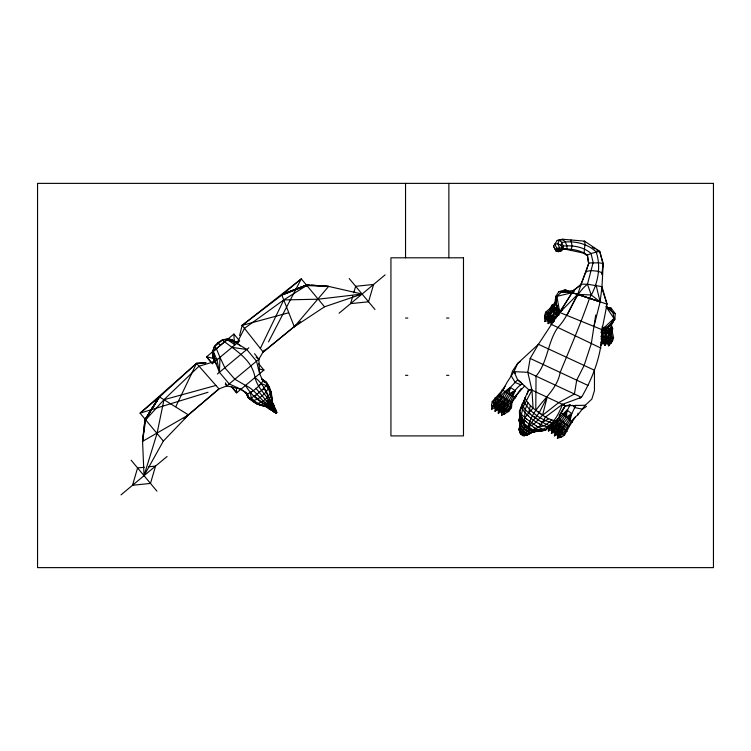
<?xml version="1.0" encoding="UTF-8"?>
<svg xmlns="http://www.w3.org/2000/svg" width="751" height="751" viewBox="0 0 751 751"><rect width="100%" height="100%" fill="white"/><g stroke="black" fill="none" stroke-linecap="round" stroke-linejoin="round"><path stroke-width="1.13" d="M551.281 324.507L551.131 322.292C554.219 317.1 557.824 311.571 556.754 305.319M271.477 400.208L276.725 412.036L276.199 413.257L264.831 405.747M520.527 389.459L511.966 402.47L511.478 407.709L508.709 411.51L501.565 415.312C508.155 408.206 511.375 399.448 515.28 390.642L510.427 387.469L508.803 393.768L503.301 402.752L498.382 409.483L495.022 411.219L495.116 407.446L496.918 404.376L505.902 392.022L517.636 379.818L513.984 371.632L517.664 363.418L538.429 344.287L571.023 294.645M501.565 415.312L501.649 411.529C509.122 403.362 511.459 391.703 520.781 384.747L522.771 384.061M519.532 427.497C517.833 428.934 521.504 434.444 519.936 432.304L519.129 429.825L521.091 419.621M505.179 413.745L501.649 411.529L498.288 413.266L498.382 409.483L491.586 405.23L492.224 401.588C496.683 396.444 501.339 392.097 505.076 386.239M610.957 323.709L613.154 321.681L607.465 327.492L604.912 328.178L603.194 342.719L604.865 345.526L606.526 328.29L611.586 324.338L614.834 319.1L615.229 313.618L611.183 308.173L607.334 307.478L612.938 312.557L615.229 313.618M251.106 398.79L251.078 399.663C255.978 404.902 263.648 406.347 270.501 407.295L276.715 412.383L275.514 413.041L274.894 411.952M519.157 420.4L519.683 416.683L519.138 421.189L520.743 424.118L519.457 428.023L519.317 430.267L520.058 431.224L520.274 429.037L519.439 427.695M276.199 413.257L271.975 406.066C272.594 396.368 271.242 383.864 261.583 379.03L266.117 382.034L269.581 389.347M230.829 339.996L232.941 340.137C226.042 337.227 218.654 340.607 214.411 346.324L216.372 348.671L219.996 357.354L219.423 372.289L229.205 383.93L240.902 389.253L245.962 392.895L248.431 397.889L256.626 403.756L265.544 406.563L270.501 407.295L272.97 404.01L271.383 400.743M606.555 328.243L603.25 328.159L601.279 342.39L608.958 342.925L611.408 341.048L612.328 337.697L611.061 333.05L611.652 324.122M555.993 301.414L552.971 305.882L545.695 312.163L544.55 315.692L544.86 321.484L547.507 317.091L547.676 313.374L551.891 310.811L554.351 306.784L555.815 296.373L558.763 291.735L565.25 289.764L572.271 292.665L573.229 291.153M604.912 328.178L611.464 328.431L613.586 337.819L612.403 341.329C604.818 341.771 610.779 327.99 611.586 324.338M579.462 398.368L581.481 397.307C594.107 375.819 602.696 351.44 602.283 326.3M520.959 432.98L520.021 432.398L519.598 430.67L519.72 427.488M553.487 246.14L556.097 251.125L562.368 249.717L561.1 245.361L561.701 242.376L563.137 246.056L562.368 249.717L560.931 251.097L558.331 251.679L556.097 251.125L553.487 246.14L557.158 240.536L559.232 240.085L561.701 242.376C573.867 240.573 587.038 243.202 596.134 251.914C601.485 267.112 597.693 284.685 589.488 298.278C580.823 323.446 570.281 347.807 560.171 372.393C556.416 394.341 532.159 405.606 528.413 426.709L521.663 434.707M523.137 434.754C521.232 436.753 530.591 428.652 532.675 430.041L534.684 430.811L524.573 435.664L522.921 435.589L520.696 433.994L521.476 420.213L519.842 432.266L520.687 434.012L525.982 426.897C522.508 422.09 522.536 415.763 519.439 410.975L528.526 390.041L531.961 390.126L565.343 405.747L585.245 405.258L591.844 399.1L594.463 390.567L594.445 370.224L538.429 344.287L530.187 358.434L527.793 372.318L531.961 390.126L533.079 408.168C540.091 413.397 547.188 419.753 556.191 420.992L556.923 420.691L565.343 405.747L570.854 405.099L565.334 405.756L562.452 404.348L545.461 417.068L540.898 424.841L538.279 427.413L532.722 429.807C524.067 428.755 518.979 419.105 519.439 410.975M611.032 310.37L611.183 308.173L606.855 308.21M569.727 405.042C566.432 415.247 556.557 420.466 551.957 429.656L548.408 430.971L548.718 427.037L561.185 437.129L564.423 435.336C567.897 429.056 570.976 423.085 575.341 417.209M558.153 315.373L573.266 290.327L580.776 285.098L588.653 263.62L587.385 255.124C580.561 250.045 571.107 248.731 562.687 248.975L561.297 249.98M601.955 273.524L603.053 264.286L599.692 251.303L584.56 241.146L562.696 239.25L559.232 240.085L557.871 243.775L559.57 247.802L558.331 251.679M611.821 326.291L612.656 328.318L612.253 332.937L601.232 332.665L601.429 330.356M612.403 341.329L608.704 345.798L610.216 337.518L609.408 333.04L611.267 337.612L610.037 340.804L601.513 340.156L602.856 336.889L602.846 332.777L601.279 335.725M605.344 340.475L604.959 337.068L606.123 332.909L607.061 337.246L606.188 340.532L605.118 342.653L603.419 340.494L601.279 342.39L601.025 345.263L603.194 342.719L603.419 340.494M557.017 419.255L556.923 420.691L545.836 429.938L536.777 431.553L532.722 429.807L524.114 423.62L525.212 409.314L527.953 402.771L525.052 398.621L524.911 397.692L525.644 397.382M608.873 344.014L608.704 345.798L607.033 342.982L608.113 337.34L608.188 328.309L607.465 327.492L604.602 327.286M264.258 350.022L258.842 359.241L226.868 385.873L218.973 388.905L188.492 414.937L163.352 441.062L144.032 475.683L142.568 441.372L144.962 419.743L159.531 396.932L196.527 363.343L205.802 362.742M557.233 419.518L567.099 410.074L571.689 413.632L566.348 417.162L559.673 425.263L556.97 429.112L556.585 433.102L554.398 435.824L557.946 434.5L560.208 431.834L568.939 419.34L575.942 405.23M534.684 430.811L531.088 432.294L527.08 430.914L524.292 428.915L524.677 425.132L520.687 419.161M511.966 402.47L505.723 398.64L502.626 402.311L500.542 406.554L500.157 410.262L498.288 413.266M572.375 422.184L566.348 417.162L567.099 410.074C564.912 419.612 555.806 424.944 551.403 433.402L554.951 432.078L560.274 425.779L562.743 421.658L558.885 418.438M142.568 441.372L145.666 419.837L152.275 407.718L153.448 406.826L158.367 397.823L159.531 396.932L188.492 414.937L142.568 441.372L144.586 423.16M528.629 432.585L528.882 433.665L527.606 433.853L522.771 431.055L523.194 423.235L521.588 420.691M271.787 397.767L271.242 406.676C260.128 403.597 251.294 395.064 245.493 385.432L234.838 379.236L224.849 367.765L219.996 357.354M611.183 343.273L608.958 342.925L607.259 340.757L605.118 342.653L604.499 340.419L604.959 337.068L613.586 337.819M275.467 410.44L275.232 409.717L275.908 409.999L275.786 412.149L274.378 412.205L273.974 410.928M544.55 315.692L552.276 320.367L551.131 322.292L548.117 323.559L550.755 319.156L551.272 315.589C554.829 315.57 555.233 306.53 558.397 309.581L555.975 313.533L558.688 315.373L559.739 310.548L555.975 313.533L549.666 309.036L552.088 305.084L554.905 303.385M520.678 433.027L519.945 432.003M551.403 433.402L551.957 429.656L550.596 428.248L550.549 425.958M561.185 437.129L557.402 438.246L557.946 434.5L551.957 429.656M556.989 316.706L557.317 314.5L559.739 310.548M554.951 432.078L554.398 435.824L555.768 434.134M610.037 340.804L608.958 342.925L601.279 342.39L602.856 336.889L604.959 337.068M562.687 248.975L563.137 246.056C572.825 245.145 583.649 246.779 591.028 253.491L593.159 262.568L587.451 284.225C573.182 295.49 570.375 314.707 557.833 327.474C547.348 342.531 547.93 362.132 536.045 376.12L535.773 410.44M595.712 315.073L591.328 343.498L584.109 365.484L576.74 380.109L574.412 394.012L558.706 402.62L542.532 415.303L533.689 424.399L528.413 426.709L539.274 412.618L547.16 397.166L542.532 415.303M573.708 290.393L561.232 292.242L556.866 296.363L555.665 303.864L559.795 312.51L602.03 329.698L610.497 325.211L613.989 318.471L612.938 312.557L606.442 306.089M557.402 438.246L559.589 435.524L560.208 431.834L552.051 425L548.408 430.971M551.131 322.292L546.362 319.025L547.676 313.374L545.695 312.163M551.272 315.589L549.619 321.099L552.276 320.367L553.994 321.221L554.867 317.795L557.317 314.5L555.768 318.349L547.676 313.374M552.989 322.376L554.867 317.795M524.649 385.807C519.485 392.501 510.915 397.899 510.549 407.108L507.789 410.91L503.433 412.308L493.623 406.169L493.294 402.189L496.054 398.387L500.025 395.204L507.028 382.419L513.984 371.632L527.793 372.318L581.481 397.307L562.452 404.348C558.519 414.862 553.083 424.925 542.4 429.469L532.722 429.807M519.87 425.564L521.11 419.349M556.97 429.112L553.6 430.68L553.731 426.399L550.596 428.248L551.159 425.366M511.422 402.067L509.873 406.676L506.831 410.318L503.433 412.308L504.165 408.732L492.224 401.588M491.586 405.23L491.755 409.173C494.515 404.489 495.36 398.809 500.025 395.204L505.723 398.64L504.071 403.184L500.157 410.262L501.649 411.529M557.946 434.5L559.589 435.524C567.427 430.689 569.727 420.363 577.622 415.162L578.073 413.21M588.653 263.62L587.385 255.124L591.028 253.491L599.692 251.303L603.231 263.517L601.973 286.619L600.143 301.836L593.966 326.413M603.053 264.286L603.231 263.517L599.129 262.841L588.812 262.944L585.564 273.035M515.993 395.739L515.486 397.861L502.072 389.788L504.024 388.502M239.616 335.584L242.122 325.371L301.292 278.856L324.554 306.784L362.095 294.045L328.609 286.403L306.915 284.845L281.841 295.059L242.122 325.371L263.197 352.059L300.569 321.578M608.958 342.925L608.348 340.691L609.164 337.424M550.596 428.248L555.74 421.978L560.199 419.518L554.576 427.122L553.6 430.68L558.979 424.69L562.743 421.658L568.545 426.493M267.976 385.582L270.998 391.787C268.576 397.579 262.766 402.414 256.626 403.756M352.801 296.044L350.586 303.629L368.544 301.789L373.604 284.46L355.645 286.3L353.749 292.796M601.814 274.678L602.368 272.838L597.946 271.233L591.215 270.557L586.043 271.44L580.776 285.098M144.032 475.683L157.025 433.477L163.99 399.701L199.034 366.197L215.096 361.428L216.57 364.479M527.202 394.181L528.526 390.041M581.105 284.169L571.718 292.58L577.772 294.354L581.105 284.169L587.451 284.225L601.973 286.619L607.043 304.155L602.03 329.698L613.989 318.471L614.834 319.1L610 324.629L610.497 325.211M547.507 317.091L548.568 313.927L551.891 310.811L547.479 317.129L546.766 316.678M524.301 400.79L524.489 400.245M213.209 351.299L215.096 361.428L219.423 372.289L216.964 359.87L213.209 351.299L213.951 361.212L212.524 351.872L214.411 346.324M527.953 402.771L530.328 405.568L528.666 412.872L524.921 417.809L538.279 427.413L545.048 430.201L556.191 420.992M272.05 399.57C270.942 402.883 267.563 405.7 264.099 406.197M567.84 425.939L566.151 430.699L563.447 434.547L559.589 435.524L565.287 423.799L559.279 431.065L556.585 433.102L560.274 425.779L555.74 421.978M520.715 421.377L521.804 423.611L521.194 424.071L521.354 425.291L524.292 428.915M558.368 308.53L556.754 307.506L555.684 307.732L550.37 315.035L549.028 318.293L549.619 321.099L551.441 319.663L554.604 312.66L550.727 319.203M525.306 398.237L519.636 411.942L520.884 420.138L524.114 423.62M216.372 348.671L212.514 351.853L214.617 346.577L222.343 340.128M522.687 403.766L522.893 403.24M544.372 317.983L546.362 319.025L548.183 317.589L549.469 314.481M262.371 405.606L265.741 404.629L269.233 401.719M520.011 390.989L521.091 388.53M531.417 431.797C531.933 434.96 516.341 437.185 527.962 434.303L534.196 431.065L530.61 433.28M601.232 332.665L603.25 328.159L604.508 332.796L606.526 328.29L607.784 332.928L609.821 328.337L611.061 333.05M175.818 406.62L196.527 363.343L205.868 362.799M545.836 429.938C539.425 433.092 533.248 426.765 528.704 423.517M260.353 348.455L283.756 299.931L308.06 284.591L282.414 294.533C290.59 291.641 298.363 287.577 306.877 285.558L328.609 286.403L294.317 326.788L281.841 295.059C289.745 291.116 298.335 288.365 306.877 285.558L281.841 295.059L301.292 278.856L268.501 341.865M566.93 315.401L577.716 294.345L607.043 304.155L602.002 288.656M500.542 406.554L496.899 408.215L496.918 404.376L493.623 406.169C498.157 399.1 503.151 391.769 510.427 387.469L504.325 397.777L495.022 411.219M605.353 340.428L607.061 337.246L606.01 337.152M559.12 415.613L565.306 405.671M500.861 397.561L502.87 396.922L497.96 404.967L496.899 408.215L502.626 402.311L511.478 407.709M503.433 412.308L507.695 405.371L508.568 400.358L503.208 408.131L500.157 410.262L498.382 409.483M552.051 322.648L546.362 319.025L545.517 316.058L546.775 312.82L550.549 309.834L552.971 305.882L552.088 305.084M144.962 419.743L158.527 397.701M564.076 291.623L565.25 289.764L567.84 291.717M562.189 410.553L565.334 405.756L562.452 404.348M222.136 339.874C235.101 350.276 252.026 359.203 254.993 377.518C264.117 384.653 268.745 395.326 271.975 406.066L272.153 401.053L270.998 391.787M609.192 340.691L611.267 337.612L610.216 337.518M562.499 249.341L565.315 249.219L571.089 250.421L572.037 245.915L570.995 239.935M585.245 405.258L577.622 415.162M552.586 424.231L553.665 422.691M258.344 403.465L259.442 404.902C264.634 404.085 269.872 399.72 271.627 394.754L269.985 390.285M607.465 327.492L608.77 325.727M245.493 385.432C256.279 390.079 260.822 401.682 271.242 406.676L269.14 401.954L271.599 399.147L271.299 396.246L268.398 388.802L266.201 385.535L261.404 383.601L259.94 384.822M525.278 432.858L528.704 428.849L535.82 430.914L532.675 430.041M275.467 411.651L275.946 411.097L272.97 404.01L271.214 401.55M604.865 345.526L607.033 342.982M611.802 322.414L614.834 319.1M559.589 435.524L570.112 420.335L571.689 413.632L563.982 422.71L556.585 433.102L560.208 431.834L564.423 435.336M550.755 319.156L553.065 316.687M552.342 423.695L553.919 422.071L554.022 422.973L553.327 423.301C541.48 420.307 529.38 411.933 523.616 401.128M493.623 406.169L502.87 396.922M247.379 395.308L245.784 392.182L248.431 397.889L252.336 400.968C259.414 399.11 265.929 393.684 269.036 387.056L266.718 382.653L262.249 379.33L262.925 381.104C259.17 386.54 253.613 391.168 247.586 393.881L240.902 389.253L226.868 385.873L225.3 384.136M562.246 310.032L559.795 312.51L556.866 296.363L555.815 296.373L556.078 299.508M212.542 351.89L227.957 339.039L237.945 342.4L227.262 339.602L235.016 344.84M224.098 342.221L227.919 339.001L236.94 342.062M185.459 417.19L218.973 388.905L196.527 363.343L140.08 413.134L163.352 441.062M551.816 419.922L546.371 424.512L543.348 425.967L538.279 427.413L536.486 426.117M212.308 363.756L239.672 340.963L233.918 334.054L206.553 356.847L211.059 362.245M217.349 374.017L248.853 347.779M184.023 418.654L188.492 414.937M258.738 363.85L263.93 370.083L236.621 392.829L231.355 386.53M121.014 494.853L167.051 456.505M339.076 313.214L385.113 274.866M251.782 391.618L250.318 392.839L251.35 397.908C255.762 402.836 262.015 406.526 268.811 406L270.501 407.295L268.304 407.896L265.366 405.756M255.913 395.129L251.35 397.908L249.313 398.387L247.586 393.881M262.653 389.516L266.201 385.535L267.046 383.611L262.925 381.104L259.639 373.651L256.513 361.184L246.788 349.497L236.875 343.282L227.262 339.602M265.741 404.629L270.219 400.903M267.074 405.277L270.613 402.329M275.241 411.482L276.105 410.759L275.786 412.149L273.664 411.877L273.505 411.154L275.223 412.43M266.858 407.126L274.735 412.102L275.946 411.097M275.701 412.036L276.171 411.632L276.809 412.75M275.514 413.041L276.725 412.036M263.197 352.059L296.185 324.948M213.997 350.492L212.458 351.75L212.599 356.922L212.993 353.768L212.458 351.75L213.763 361.175M550.549 309.834L554.351 306.784L558.397 309.581L556.754 307.506L555.318 302.522M557.026 308.708L553.262 311.684L554.351 306.784L552.971 305.882M536.158 430.745L534.327 432.116L532.393 431.9M548.662 418.739L542.147 422.56C535.012 417.143 525.522 412.787 521.983 404.094M586.493 406.347L582.532 409.22L574.675 407.549L572.731 405.287M520.368 361.466L517.664 363.418L512.511 371.041L511.102 375.66L515.233 382.512L520.781 384.747M294.317 326.788L324.554 306.784M536.045 431.29L536.636 430.905L534.9 431.722L532.609 431.656L534.327 432.116L536.045 431.29L533.999 430.999M521.063 417.556L519.439 418.542L519.138 421.189L521.025 424.334M533.895 431.572L535.435 430.652M274.735 412.102L275.354 411.736M583.687 241.625L584.56 241.146L584.991 244.206L584.118 252.646L583.367 253.059L571.089 250.421M491.755 409.173L495.116 407.446M508.803 393.768L515.28 390.642C507.272 394.716 506.484 404.564 500.157 410.262L504.165 408.732L508.709 411.51L507.789 410.91M525.212 434.923L526.658 435.233L528.62 434.294M521.222 418.485L519.41 419.33L520.809 421.743M532.037 431.872L522.921 435.589M527.08 430.914L530.591 429.384M574.233 291.51L571.718 292.58L600.143 301.836L596.097 285.239M544.86 321.484L550.549 319.804M526.658 435.233L528.713 434.097M520.274 429.037L520.875 429.769L520.133 430.135C521.213 433.411 525.409 436.218 528.629 433.881M282.789 294.204L306.915 284.845L309.196 285.005M207.989 392.275L140.08 413.134L159.531 396.932L144.502 420.832L158.921 397.401C154.593 404.92 149.196 411.83 145.666 419.837L163.99 399.701L215.941 385.451M259.442 404.902L261.085 404.404M546.362 319.025L549.028 318.293L547.883 320.217L548.117 323.559M242.122 325.371L288.422 312.82M557.158 240.536L562.696 239.25L565.127 241.756L566.902 245.718L566.977 248.806L565.315 249.219M556.866 296.363L572.271 292.665L558.763 291.735M556.416 303.695L555.665 303.864L557.214 305.507M549.103 427.197C537.979 425.216 526.939 416.664 521.063 407.061L522.048 406.939M223.46 339.903L227.919 339.001L229.768 339.931M362.095 294.045L318.236 299.198L283.756 299.931L244.469 328.347L236.875 343.282L240.536 345.948M144.323 467.244L137.583 467.939L132.523 485.268L150.482 483.419L155.541 466.089L148.811 466.784M611.464 328.431L612.656 328.318M542.4 430.877L537.566 431.29L537.256 430.239M211.594 362.376L213.904 362.226M405.54 318.048L407.821 318.048M446.592 318.048L448.863 318.048M405.54 375.322L407.821 375.322M446.592 375.322L448.863 375.322M264.436 381.837L265.3 381.865M577.772 294.354L591.281 294.993L600.143 301.836L577.716 294.345L559.795 312.51L559.664 310.238M601.842 340.231L602.358 340.269M604.499 340.419L605.081 340.456M605.672 340.503L606.188 340.532M608.348 340.691L608.93 340.729M311.477 285.173L328.609 286.403M601.804 336.795L602.856 336.889L600.753 336.701M548.662 427.798L549.826 427.929M522.64 435.411L524.573 435.664M561.035 239.663L563.353 239.991M231.984 347.366L246.788 349.497M217.602 359.344L206.609 356.8L212.364 363.709M258.306 368.779L263.967 370.121M258.842 404.169L255.838 403.184L247.924 397.185L247.905 396.35M528.704 428.849L536.777 431.553M526.442 433.768L527.962 434.303M560.931 251.097L555.533 249.764L556.979 248.384L559.57 247.802L561.804 248.346L559.185 250.468L556.979 248.384L554.717 244.094L557.871 243.775L561.1 245.361L562.527 247.933M271.665 401.794L272.106 402.038L271.008 404.169L268.811 406L266.521 406.695L266.192 405.728L270.501 407.295M530.178 389.328L531.961 390.126L523.156 406.929L521.447 414.411L526.714 419.105M530.187 358.434L588.024 385.451M551.056 324.235L600.969 348.117M499.246 394.81L500.025 395.204M494.984 397.786L502.626 402.311M498.767 405.465L499.584 405.953M501.584 407.155L503.208 408.131M505.207 409.333L506.014 409.821M547.704 317.279L548.183 317.589M550.952 319.344L551.441 319.663M553.262 320.818L553.975 321.268M592.135 247.107L594.942 248.928M596.82 250.149L599.636 251.979M583.367 253.059L587.329 255.706M274.828 411.877L275.41 412.308M537.575 411.407L540.964 413.839M530.197 413.97L528.666 412.872L533.079 408.168L530.328 405.568M533.952 416.674L536.862 418.767M540.617 421.461L549.075 425.554L551.666 425.423L551.553 424.512M526.751 414.674L528.507 415.932M539.143 423.573L540.898 424.841M520.79 417.19L519.589 414.496L522.302 418.438L526.132 421.668M534.092 427.394L535.82 428.624M520.884 420.138L522.649 421.405M519.598 430.67L520.499 431.318M524.93 434.5L525.831 435.148M256.1 357.241L258.842 359.241L259.639 373.651M521.185 382.419L517.636 379.818L529.173 390.107M263.714 403.587L254.523 396.293L264.042 388.361L269.553 398.725M524.414 420.429L528.62 423.695M567.118 431.487L560.274 425.779M521.053 433.252L519.842 432.266L520.696 433.994M566.348 417.162L561.326 412.947M552.069 425.01L552.802 425.629M554.576 427.122L556.04 428.342M557.815 429.835L559.279 431.065M561.786 433.167L562.518 433.778M266.192 405.728L268.304 407.896M513.984 371.632L515.608 373.322M522.771 431.055L520.443 427.601M521.663 421.461L525.982 426.897M217.959 342.719L220.212 345.422M349.196 278.555L374.993 309.525M267.027 397.42L269.14 401.954M255.856 388.22L276.509 413.003M231.43 386.596L236.621 392.829L236.405 388.305M131.134 460.194L156.931 491.163M254.551 353.683L258.842 359.241M605.879 306.436L613.989 318.471M267.206 397.626C262.315 391.393 256.973 385.592 254.993 377.518M246.281 392.501L247.445 394.5M276.171 411.632L276.556 412.44M225.403 382.813L226.868 385.873M503.977 412.984L504.484 414.045M519.354 429.713L520.218 431.572M587.451 284.225L591.281 294.993M272.472 402.452L273.233 404.686L273.955 404.939L273.129 407.896L270.229 409.154L269.027 409.032L268.914 408.281M519.823 421.677L520.077 422.653M601.138 338.429L601.513 340.156M272.547 410.534L272.707 411.257L273.777 411.492L275.504 410.046L273.664 406.253L274.472 406.441L273.129 409.661L270.416 409.821L270.388 408.995M552.276 320.367L552.661 322.226M556.191 302.381L555.637 299.452L556.754 307.506M271.411 402.677L271.975 406.066M555.815 296.373L556.172 299.724M233.918 334.054L234.434 345.319M448.863 183.375L448.863 257.809M405.54 183.375L405.54 257.809M713.45 183.375L37.55 183.375L37.55 567.625L713.45 567.625L713.45 183.375M463.48 257.809L390.933 257.809L390.933 435.909L463.48 435.909L463.48 257.809"/></g></svg>
